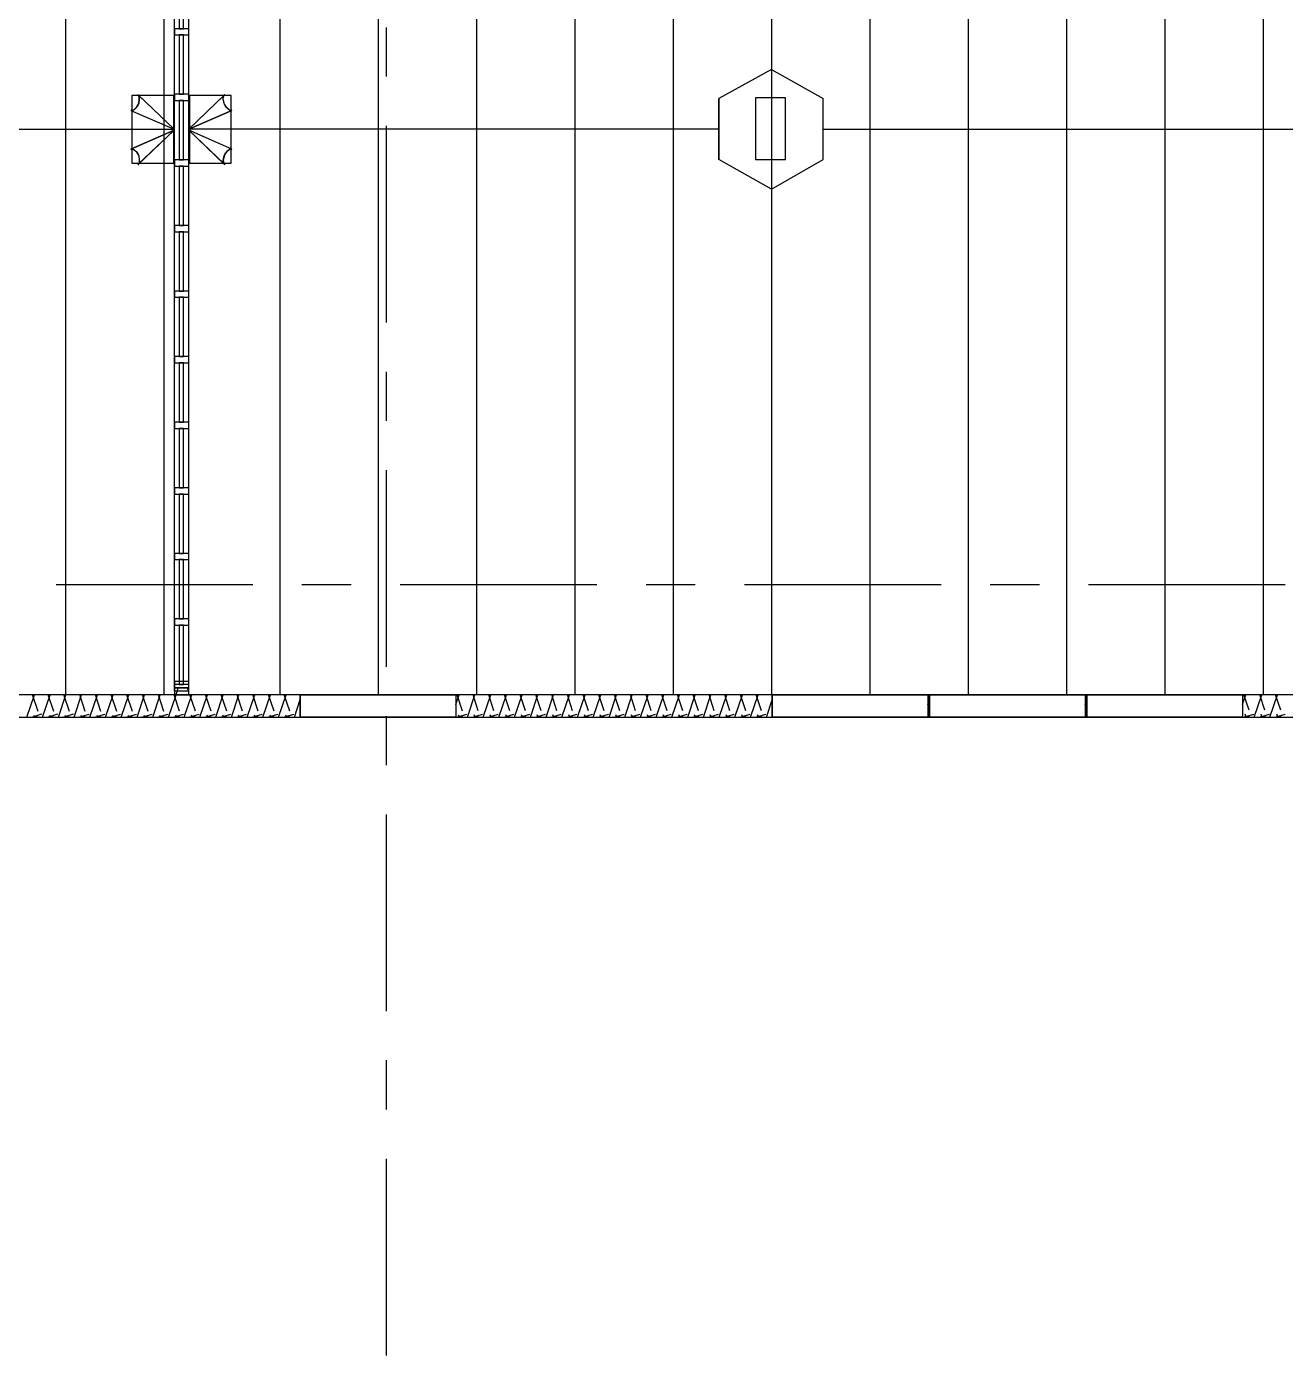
# Model space of a CAD drawing. Extents: x 0 to 3024, y 0 to 2160.
# Drawn here: x 767 to 997.4, y 1177.3 to 1420.4 of the extents above; entities that cross this region are included whole.
import ezdxf

# ---------------------------------------------------------------- set-up
doc = ezdxf.new("R2010")
doc.units = 0
doc.layers.add('CTR-1st_Phase-Structure_S213-THIRD_FLOOR_FRAMING_PLAN', color=7, linetype='CONTINUOUS')

msp = doc.modelspace()

# ---------------------------------------------------------------- linework, layer by layer
at = {"layer": 'CTR-1st_Phase-Structure_S213-THIRD_FLOOR_FRAMING_PLAN', "color": 1}
for points in [[(813.35998, 1566.600015), (813.35998, 1320.660021), (813.35998, 1298.160022)], [(831.359979, 1566.600015), (831.359979, 1320.660021), (831.359979, 1298.160022)], [(849.359979, 1566.600015), (849.359979, 1320.660021), (849.359979, 1298.160022)], [(867.359978, 1566.600015), (867.359978, 1320.660021), (867.359978, 1298.160022)], [(939.359977, 1566.600015), (939.359977, 1320.660021), (939.359977, 1298.160022)], [(957.359976, 1566.600015), (957.359976, 1320.660021), (957.359976, 1298.160022)], [(975.359976, 1566.600015), (975.359976, 1320.660021), (975.359976, 1298.160022)], [(993.359975, 1566.600015), (993.359975, 1320.660021), (993.359975, 1298.160022)], [(774.119981, 1550.880015), (774.119981, 1320.660021), (774.119981, 1298.160022)], [(792.11998, 1550.880015), (792.11998, 1320.660021), (792.11998, 1298.160022)], [(885.359978, 1550.880015), (885.359978, 1320.660021), (885.359978, 1298.160022)], [(903.359977, 1550.880015), (903.359977, 1320.660021), (903.359977, 1298.160022)], [(921.359977, 1550.880015), (921.359977, 1320.660021), (921.359977, 1298.160022)], [(832.859979, 1411.260019), (832.859979, 1420.260018)], [(832.859979, 1366.26002), (832.859979, 1402.260019)], [(832.859979, 1348.26002), (832.859979, 1357.26002)], [(832.859979, 1303.260021), (832.859979, 1339.260021)], [(808.37998, 1318.260021), (772.379981, 1318.260021)], [(826.379979, 1318.260021), (817.37998, 1318.260021)], [(871.379978, 1318.260021), (835.379979, 1318.260021)], [(889.379978, 1318.260021), (880.379978, 1318.260021)], [(934.379977, 1318.260021), (898.379978, 1318.260021)], [(952.379976, 1318.260021), (943.379976, 1318.260021)], [(997.379975, 1318.260021), (961.379976, 1318.260021)], [(832.859979, 1285.260022), (832.859979, 1294.260022)], [(832.859979, 1240.260023), (832.859979, 1276.260022)], [(832.859979, 1222.260023), (832.859979, 1231.260023)], [(832.859979, 1177.260025), (832.859979, 1213.260024)]]:
    msp.add_lwpolyline(points, dxfattribs=at)
at = {"layer": 'CTR-1st_Phase-Structure_S213-THIRD_FLOOR_FRAMING_PLAN', "color": 7}
for points in [[(794.03998, 1419.480019), (794.03998, 1431.480018)], [(796.67998, 1419.480019), (796.67998, 1431.480018)], [(794.03998, 1407.480019), (794.03998, 1419.480019)], [(796.67998, 1407.480019), (796.67998, 1419.480019)], [(903.359977, 1412.580019), (893.699978, 1407.240019), (893.699978, 1396.080019)], [(903.359977, 1412.580019), (912.779977, 1407.240019)], [(793.97998, 1401.660019), (787.31998, 1407.960019)], [(787.61998, 1407.000019), (787.61998, 1407.600019), (787.31998, 1407.960019)], [(796.67998, 1401.660019), (803.27998, 1407.960019)], [(802.97998, 1407.000019), (803.03998, 1407.600019), (803.27998, 1407.960019)], [(786.53998, 1405.140019), (786.95998, 1405.560019)], [(787.01998, 1405.560019), (787.37998, 1406.220019)], [(787.43998, 1406.220019), (787.61998, 1406.940019)], [(794.03998, 1395.480019), (794.03998, 1407.480019)], [(796.67998, 1395.480019), (796.67998, 1407.480019)], [(804.53998, 1405.080019), (804.11998, 1405.140019), (803.63998, 1405.560019), (803.21998, 1406.220019), (803.03998, 1406.940019)], [(903.359977, 1390.680019), (893.699978, 1396.080019), (893.699978, 1407.240019)], [(903.359977, 1390.680019), (912.779977, 1396.080019), (912.779977, 1407.240019)], [(786.05998, 1405.080019), (786.47998, 1405.140019)], [(786.05998, 1405.080019), (793.97998, 1401.660019)], [(804.53998, 1405.080019), (796.67998, 1401.660019)], [(729.539982, 1401.660019), (793.97998, 1401.660019)], [(786.05998, 1398.000019), (793.97998, 1401.480019)], [(793.97998, 1401.480019), (787.31998, 1395.120019)], [(893.699978, 1401.660019), (796.67998, 1401.660019)], [(796.67998, 1401.480019), (803.27998, 1395.120019)], [(804.53998, 1398.000019), (796.67998, 1401.480019)], [(912.779977, 1401.660019), (1010.039975, 1401.660019)], [(786.05998, 1398.000019), (786.47998, 1398.000019)], [(786.53998, 1398.000019), (786.95998, 1397.580019)], [(787.01998, 1397.580019), (787.37998, 1396.920019)], [(787.43998, 1396.860019), (787.61998, 1396.140019), (787.61998, 1395.480019), (787.31998, 1395.120019)], [(802.97998, 1396.140019), (803.03998, 1395.480019), (803.27998, 1395.120019)], [(803.21998, 1396.860019), (803.03998, 1396.140019)], [(804.11998, 1397.940019), (803.63998, 1397.580019), (803.21998, 1396.920019)], [(804.53998, 1398.000019), (804.11998, 1398.000019)], [(794.03998, 1383.480019), (794.03998, 1395.480019)], [(796.67998, 1383.480019), (796.67998, 1395.480019)], [(794.03998, 1371.48002), (794.03998, 1383.480019)], [(796.67998, 1371.48002), (796.67998, 1383.480019)], [(794.03998, 1359.48002), (794.03998, 1371.48002)], [(796.67998, 1359.48002), (796.67998, 1371.48002)], [(794.03998, 1347.48002), (794.03998, 1359.48002)], [(796.67998, 1347.48002), (796.67998, 1359.48002)], [(794.03998, 1335.480021), (794.03998, 1347.48002)], [(796.67998, 1335.480021), (796.67998, 1347.48002)], [(794.03998, 1323.480021), (794.03998, 1335.480021)], [(796.67998, 1323.480021), (796.67998, 1335.480021)], [(794.03998, 1311.480021), (794.03998, 1323.480021)], [(796.67998, 1311.480021), (796.67998, 1323.480021)], [(794.03998, 1298.880022), (794.03998, 1311.480021)], [(796.67998, 1298.880022), (796.67998, 1311.480021)], [(794.03998, 1299.420022), (794.03998, 1298.160022)], [(796.67998, 1298.160022), (796.67998, 1299.420022), (794.03998, 1299.420022)], [(794.03998, 1298.160022), (730.379982, 1298.160022), (730.379982, 1294.020022), (817.07998, 1294.020022), (817.07998, 1298.160022)], [(794.03998, 1298.160022), (796.67998, 1298.160022)], [(817.07998, 1298.160022), (796.67998, 1298.160022)], [(817.07998, 1298.160022), (845.579979, 1298.160022)], [(817.07998, 1298.160022), (817.07998, 1294.020022)], [(845.579979, 1298.160022), (845.579979, 1294.020022)], [(903.479977, 1298.160022), (931.979977, 1298.160022)], [(903.479977, 1298.160022), (903.479977, 1294.020022)], [(931.979977, 1298.160022), (931.979977, 1294.020022)], [(932.279977, 1298.160022), (960.779976, 1298.160022)], [(932.279977, 1298.160022), (932.279977, 1294.020022)], [(960.779976, 1298.160022), (960.779976, 1294.020022)], [(961.079976, 1298.160022), (989.579975, 1298.160022)], [(961.079976, 1298.160022), (961.079976, 1294.020022)], [(989.579975, 1298.160022), (989.579975, 1294.020022)], [(845.579979, 1294.020022), (817.07998, 1294.020022)], [(931.979977, 1294.020022), (903.479977, 1294.020022)], [(960.779976, 1294.020022), (932.279977, 1294.020022)], [(989.579975, 1294.020022), (961.079976, 1294.020022)]]:
    msp.add_lwpolyline(points, dxfattribs=at)
for points in [[(794.93998, 1430.880018), (794.93998, 1420.020018), (795.71998, 1420.020018), (795.71998, 1430.880018)], [(794.03998, 1420.020018), (794.03998, 1418.880019), (796.67998, 1418.880019), (796.67998, 1420.020018)], [(794.93998, 1418.880019), (794.93998, 1408.020019), (795.71998, 1408.020019), (795.71998, 1418.880019)], [(794.03998, 1408.020019), (794.03998, 1406.880019), (796.67998, 1406.880019), (796.67998, 1408.020019)], [(793.97998, 1401.660019), (787.55998, 1407.780019), (787.61998, 1407.600019), (787.61998, 1407.420019), (787.61998, 1407.180019), (787.61998, 1406.880019), (787.55998, 1406.640019), (787.49998, 1406.340019), (787.37998, 1406.100019), (787.19998, 1405.860019), (787.07998, 1405.620019), (786.89998, 1405.440019), (786.71998, 1405.260019), (786.53998, 1405.140019), (786.35998, 1405.080019), (786.23998, 1405.080019), (786.05998, 1405.080019)], [(786.23998, 1407.780019), (786.23998, 1395.420019), (793.91998, 1395.420019), (793.91998, 1407.780019)], [(794.93998, 1406.880019), (794.93998, 1396.020019), (795.71998, 1396.020019), (795.71998, 1406.880019)], [(796.67998, 1401.660019), (804.53998, 1405.080019), (804.41998, 1405.080019), (804.23998, 1405.080019), (804.11998, 1405.140019), (803.93998, 1405.260019), (803.75998, 1405.440019), (803.57998, 1405.620019), (803.39998, 1405.860019), (803.27998, 1406.100019), (803.15998, 1406.340019), (803.09998, 1406.640019), (803.03998, 1406.880019), (802.97998, 1407.180019), (802.97998, 1407.420019), (803.03998, 1407.600019), (803.09998, 1407.780019)], [(796.79998, 1407.780019), (796.79998, 1395.420019), (804.41998, 1395.420019), (804.41998, 1407.780019)], [(900.419977, 1407.360019), (900.419977, 1396.080019), (905.879977, 1396.080019), (905.879977, 1407.360019)], [(793.97998, 1401.480019), (786.05998, 1398.000019), (786.23998, 1398.060019), (786.35998, 1398.060019), (786.53998, 1397.940019), (786.71998, 1397.820019), (786.89998, 1397.700019), (787.07998, 1397.520019), (787.19998, 1397.280019), (787.37998, 1397.040019), (787.49998, 1396.740019), (787.55998, 1396.500019), (787.61998, 1396.200019), (787.61998, 1395.960019), (787.61998, 1395.720019), (787.61998, 1395.540019), (787.55998, 1395.360019)], [(796.67998, 1401.480019), (803.09998, 1395.360019), (803.03998, 1395.540019), (802.97998, 1395.720019), (802.97998, 1395.960019), (803.03998, 1396.200019), (803.09998, 1396.500019), (803.15998, 1396.740019), (803.27998, 1397.040019), (803.39998, 1397.280019), (803.57998, 1397.520019), (803.75998, 1397.700019), (803.93998, 1397.820019), (804.11998, 1397.940019), (804.23998, 1398.060019), (804.41998, 1398.060019), (804.53998, 1398.000019)], [(794.03998, 1396.020019), (794.03998, 1394.880019), (796.67998, 1394.880019), (796.67998, 1396.020019)], [(794.93998, 1394.880019), (794.93998, 1384.020019), (795.71998, 1384.020019), (795.71998, 1394.880019)], [(794.03998, 1384.020019), (794.03998, 1382.880019), (796.67998, 1382.880019), (796.67998, 1384.020019)], [(794.93998, 1382.880019), (794.93998, 1372.02002), (795.71998, 1372.02002), (795.71998, 1382.880019)], [(794.03998, 1372.02002), (794.03998, 1370.88002), (796.67998, 1370.88002), (796.67998, 1372.02002)], [(794.93998, 1370.88002), (794.93998, 1360.02002), (795.71998, 1360.02002), (795.71998, 1370.88002)], [(794.03998, 1360.02002), (794.03998, 1358.88002), (796.67998, 1358.88002), (796.67998, 1360.02002)], [(794.93998, 1358.88002), (794.93998, 1348.02002), (795.71998, 1348.02002), (795.71998, 1358.88002)], [(794.03998, 1348.02002), (794.03998, 1346.88002), (796.67998, 1346.88002), (796.67998, 1348.02002)], [(794.93998, 1346.88002), (794.93998, 1336.020021), (795.71998, 1336.020021), (795.71998, 1346.88002)], [(794.03998, 1336.020021), (794.03998, 1334.880021), (796.67998, 1334.880021), (796.67998, 1336.020021)], [(794.93998, 1334.880021), (794.93998, 1324.020021), (795.71998, 1324.020021), (795.71998, 1334.880021)], [(794.03998, 1324.020021), (794.03998, 1322.880021), (796.67998, 1322.880021), (796.67998, 1324.020021)], [(794.93998, 1322.880021), (794.93998, 1312.020021), (795.71998, 1312.020021), (795.71998, 1322.880021)], [(794.03998, 1312.020021), (794.03998, 1310.880021), (796.67998, 1310.880021), (796.67998, 1312.020021)], [(794.93998, 1310.880021), (794.93998, 1300.020021), (795.71998, 1300.020021), (795.71998, 1310.880021)], [(794.03998, 1300.560021), (794.03998, 1299.420022), (796.67998, 1299.420022), (796.67998, 1300.560021)], [(794.03998, 1300.020021), (794.03998, 1298.880022), (796.67998, 1298.880022), (796.67998, 1300.020021)], [(794.03998, 1299.420022), (794.03998, 1298.160022), (796.67998, 1298.160022), (796.67998, 1299.420022)], [(646.499984, 1298.160022), (646.499984, 1294.020022), (1641.479959, 1294.020022), (1641.479959, 1298.160022)], [(903.479977, 1298.160022), (845.579979, 1298.160022), (845.579979, 1294.020022), (903.479977, 1294.020022)], [(932.279977, 1298.160022), (931.979977, 1298.160022), (931.979977, 1294.020022), (932.279977, 1294.020022)], [(961.079976, 1298.160022), (960.779976, 1298.160022), (960.779976, 1294.020022), (961.079976, 1294.020022)], [(1047.479974, 1298.160022), (989.579975, 1298.160022), (989.579975, 1294.020022), (1047.479974, 1294.020022)]]:
    msp.add_lwpolyline(points, close=True, dxfattribs=at)
at = {"layer": 'CTR-1st_Phase-Structure_S213-THIRD_FLOOR_FRAMING_PLAN', "color": 2}
for points in [[(794.33998, 1298.160022), (794.75998, 1299.420022)], [(796.67998, 1298.760022), (796.43998, 1299.420022)], [(767.039981, 1294.020022), (768.419981, 1298.160022)], [(769.079981, 1295.100022), (768.059981, 1298.160022)], [(769.919981, 1294.020022), (771.299981, 1298.160022)], [(771.959981, 1295.100022), (770.939981, 1298.160022)], [(772.799981, 1294.020022), (774.179981, 1298.160022)], [(774.839981, 1295.100022), (773.819981, 1298.160022)], [(775.679981, 1294.020022), (777.059981, 1298.160022)], [(777.719981, 1295.100022), (776.699981, 1298.160022)], [(778.559981, 1294.020022), (779.939981, 1298.160022)], [(780.59998, 1295.100022), (779.579981, 1298.160022)], [(781.43998, 1294.020022), (782.81998, 1298.160022)], [(783.47998, 1295.100022), (782.45998, 1298.160022)], [(784.31998, 1294.020022), (785.69998, 1298.160022)], [(786.35998, 1295.100022), (785.33998, 1298.160022)], [(787.19998, 1294.020022), (788.57998, 1298.160022)], [(789.23998, 1295.100022), (788.21998, 1298.160022)], [(790.07998, 1294.020022), (791.45998, 1298.160022)], [(792.11998, 1295.100022), (791.09998, 1298.160022)], [(792.95998, 1294.020022), (794.33998, 1298.160022)], [(794.99998, 1295.160022), (793.97998, 1298.160022)], [(795.83998, 1294.020022), (797.21998, 1298.160022)], [(797.87998, 1295.160022), (796.85998, 1298.160022)], [(798.71998, 1294.020022), (800.09998, 1298.160022)], [(800.75998, 1295.160022), (799.73998, 1298.160022)], [(801.59998, 1294.020022), (802.97998, 1298.160022)], [(803.63998, 1295.160022), (802.61998, 1298.160022)], [(804.47998, 1294.020022), (805.85998, 1298.160022)], [(806.51998, 1295.160022), (805.49998, 1298.160022)], [(807.35998, 1294.020022), (808.73998, 1298.160022)], [(809.39998, 1295.160022), (808.37998, 1298.160022)], [(810.23998, 1294.020022), (811.61998, 1298.160022)], [(812.27998, 1295.160022), (811.25998, 1298.160022)], [(813.11998, 1294.020022), (814.49998, 1298.160022)], [(815.15998, 1295.160022), (814.13998, 1298.160022)], [(815.99998, 1294.020022), (817.07998, 1297.260022)], [(817.07998, 1297.980022), (817.01998, 1298.160022)], [(845.579979, 1296.360022), (846.179979, 1298.160022)], [(846.779979, 1295.160022), (845.819979, 1298.160022)], [(847.679979, 1294.020022), (849.059979, 1298.160022)], [(849.659979, 1295.220022), (848.699979, 1298.160022)], [(850.559979, 1294.020022), (851.939979, 1298.160022)], [(852.539979, 1295.220022), (851.579979, 1298.160022)], [(853.439979, 1294.020022), (854.819979, 1298.160022)], [(855.419979, 1295.220022), (854.459979, 1298.160022)], [(856.319979, 1294.020022), (857.699979, 1298.160022)], [(858.299979, 1295.220022), (857.339979, 1298.160022)], [(859.199979, 1294.020022), (860.579978, 1298.160022)], [(861.179978, 1295.220022), (860.219978, 1298.160022)], [(862.079978, 1294.020022), (863.459978, 1298.160022)], [(864.059978, 1295.220022), (863.099978, 1298.160022)], [(864.959978, 1294.020022), (866.339978, 1298.160022)], [(866.939978, 1295.220022), (865.979978, 1298.160022)], [(867.839978, 1294.020022), (869.219978, 1298.160022)], [(869.819978, 1295.220022), (868.859978, 1298.160022)], [(870.719978, 1294.020022), (872.099978, 1298.160022)], [(872.699978, 1295.220022), (871.739978, 1298.160022)], [(873.599978, 1294.020022), (874.979978, 1298.160022)], [(875.579978, 1295.220022), (874.619978, 1298.160022)], [(876.479978, 1294.020022), (877.859978, 1298.160022)], [(878.459978, 1295.220022), (877.499978, 1298.160022)], [(879.359978, 1294.020022), (880.739978, 1298.160022)], [(881.339978, 1295.220022), (880.379978, 1298.160022)], [(882.239978, 1294.020022), (883.619978, 1298.160022)], [(884.219978, 1295.220022), (883.259978, 1298.160022)], [(885.119978, 1294.020022), (886.499978, 1298.160022)], [(887.099978, 1295.220022), (886.139978, 1298.160022)], [(887.999978, 1294.020022), (889.379978, 1298.160022)], [(889.979978, 1295.220022), (889.019978, 1298.160022)], [(890.879978, 1294.020022), (892.259978, 1298.160022)], [(892.859978, 1295.220022), (891.899978, 1298.160022)], [(893.759978, 1294.020022), (895.139978, 1298.160022)], [(895.739978, 1295.220022), (894.779978, 1298.160022)], [(896.639978, 1294.020022), (898.019978, 1298.160022)], [(898.619978, 1295.220022), (897.659978, 1298.160022)], [(899.519978, 1294.020022), (900.899977, 1298.160022)], [(901.499977, 1295.220022), (900.539977, 1298.160022)], [(902.399977, 1294.020022), (903.479977, 1297.200022)], [(903.479977, 1297.980022), (903.419977, 1298.160022)], [(931.979977, 1296.360022), (932.279977, 1297.200022)], [(932.279977, 1297.980022), (932.219977, 1298.160022)], [(960.779976, 1296.360022), (961.079976, 1297.200022)], [(961.079976, 1297.980022), (961.019976, 1298.160022)], [(989.579975, 1296.360022), (990.179975, 1298.160022)], [(990.779975, 1295.340022), (989.819975, 1298.160022)], [(991.679975, 1294.020022), (993.059975, 1298.160022)], [(993.659975, 1295.340022), (992.699975, 1298.160022)], [(994.559975, 1294.020022), (995.939975, 1298.160022)], [(996.539975, 1295.340022), (995.579975, 1298.160022)], [(767.939981, 1294.020022), (769.799981, 1294.680022), (769.799981, 1294.680022)], [(768.479981, 1294.020022), (768.359981, 1294.380022)], [(769.079981, 1294.020022), (768.419981, 1294.260022), (768.419981, 1294.260022)], [(770.819981, 1294.020022), (772.679981, 1294.680022), (772.679981, 1294.680022)], [(771.359981, 1294.020022), (771.239981, 1294.380022)], [(771.959981, 1294.020022), (771.299981, 1294.260022), (771.299981, 1294.260022)], [(773.699981, 1294.020022), (775.559981, 1294.680022), (775.559981, 1294.680022)], [(774.239981, 1294.020022), (774.119981, 1294.380022)], [(774.839981, 1294.020022), (774.179981, 1294.260022), (774.179981, 1294.260022)], [(776.579981, 1294.020022), (778.439981, 1294.620022), (778.439981, 1294.620022)], [(777.119981, 1294.020022), (776.999981, 1294.380022)], [(777.719981, 1294.020022), (777.059981, 1294.260022), (777.059981, 1294.260022)], [(779.459981, 1294.020022), (781.31998, 1294.620022), (781.31998, 1294.620022)], [(779.99998, 1294.020022), (779.879981, 1294.380022)], [(780.59998, 1294.020022), (779.939981, 1294.260022), (779.939981, 1294.260022)], [(782.33998, 1294.020022), (784.19998, 1294.620022), (784.19998, 1294.620022)], [(782.87998, 1294.020022), (782.75998, 1294.380022)], [(783.47998, 1294.020022), (782.81998, 1294.260022), (782.81998, 1294.260022)], [(785.21998, 1294.020022), (787.07998, 1294.620022), (787.07998, 1294.620022)], [(785.75998, 1294.020022), (785.63998, 1294.380022)], [(786.35998, 1294.020022), (785.69998, 1294.260022), (785.69998, 1294.260022)], [(788.09998, 1294.020022), (789.95998, 1294.620022), (789.95998, 1294.620022)], [(788.63998, 1294.020022), (788.51998, 1294.380022)], [(789.23998, 1294.020022), (788.57998, 1294.260022), (788.57998, 1294.260022)], [(790.97998, 1294.020022), (792.83998, 1294.620022), (792.83998, 1294.620022)], [(791.51998, 1294.020022), (791.39998, 1294.380022)], [(792.11998, 1294.020022), (791.45998, 1294.260022), (791.45998, 1294.260022)], [(793.85998, 1294.020022), (795.71998, 1294.620022), (795.71998, 1294.620022)], [(794.39998, 1294.020022), (794.27998, 1294.440022)], [(794.99998, 1294.020022), (794.33998, 1294.260022), (794.33998, 1294.260022)], [(796.73998, 1294.020022), (798.59998, 1294.620022), (798.59998, 1294.620022)], [(797.27998, 1294.020022), (797.15998, 1294.440022)], [(797.87998, 1294.020022), (797.21998, 1294.260022), (797.21998, 1294.260022)], [(799.61998, 1294.020022), (801.47998, 1294.620022), (801.47998, 1294.620022)], [(800.15998, 1294.020022), (800.03998, 1294.440022)], [(800.75998, 1294.020022), (800.09998, 1294.260022), (800.09998, 1294.260022)], [(802.49998, 1294.020022), (804.35998, 1294.620022), (804.35998, 1294.620022)], [(803.03998, 1294.020022), (802.91998, 1294.440022)], [(803.63998, 1294.020022), (802.97998, 1294.260022), (802.97998, 1294.260022)], [(805.37998, 1294.020022), (807.23998, 1294.620022), (807.23998, 1294.620022)], [(805.91998, 1294.020022), (805.79998, 1294.440022)], [(806.51998, 1294.020022), (805.85998, 1294.260022), (805.85998, 1294.260022)], [(808.25998, 1294.020022), (810.11998, 1294.620022), (810.11998, 1294.620022)], [(808.79998, 1294.020022), (808.67998, 1294.440022)], [(809.39998, 1294.020022), (808.73998, 1294.260022), (808.73998, 1294.260022)], [(811.13998, 1294.020022), (812.99998, 1294.620022), (812.99998, 1294.620022)], [(811.67998, 1294.020022), (811.55998, 1294.440022)], [(812.27998, 1294.020022), (811.61998, 1294.260022), (811.61998, 1294.260022)], [(814.01998, 1294.020022), (815.87998, 1294.620022), (815.87998, 1294.620022)], [(814.55998, 1294.020022), (814.43998, 1294.440022)], [(815.15998, 1294.020022), (814.49998, 1294.260022), (814.49998, 1294.260022)], [(816.89998, 1294.020022), (817.07998, 1294.080022)], [(845.699979, 1294.020022), (847.559979, 1294.620022), (847.559979, 1294.620022)], [(846.239979, 1294.020022), (846.059979, 1294.440022)], [(846.839979, 1294.020022), (846.179979, 1294.260022), (846.179979, 1294.260022)], [(848.639979, 1294.020022), (850.439979, 1294.620022), (850.439979, 1294.620022)], [(849.119979, 1294.020022), (848.939979, 1294.500022)], [(849.719979, 1294.020022), (849.059979, 1294.260022), (849.059979, 1294.260022)], [(851.519979, 1294.020022), (853.319979, 1294.620022), (853.319979, 1294.620022)], [(851.999979, 1294.020022), (851.819979, 1294.500022)], [(852.599979, 1294.020022), (851.999979, 1294.260022), (851.999979, 1294.260022)], [(854.399979, 1294.020022), (856.199979, 1294.620022), (856.199979, 1294.620022)], [(854.879979, 1294.020022), (854.699979, 1294.500022)], [(855.479979, 1294.020022), (854.879979, 1294.260022), (854.879979, 1294.260022)], [(857.279979, 1294.020022), (859.079979, 1294.620022), (859.079979, 1294.620022)], [(857.759979, 1294.020022), (857.579979, 1294.500022)], [(858.359979, 1294.020022), (857.759979, 1294.260022), (857.759979, 1294.260022)], [(860.159978, 1294.020022), (861.959978, 1294.620022), (861.959978, 1294.620022)], [(860.639978, 1294.020022), (860.459978, 1294.500022)], [(861.239978, 1294.020022), (860.639978, 1294.260022), (860.639978, 1294.260022)], [(863.039978, 1294.020022), (864.839978, 1294.620022), (864.839978, 1294.620022)], [(863.519978, 1294.020022), (863.339978, 1294.500022)], [(864.119978, 1294.020022), (863.519978, 1294.260022), (863.519978, 1294.260022)], [(865.919978, 1294.020022), (867.719978, 1294.620022), (867.719978, 1294.620022)], [(866.399978, 1294.020022), (866.219978, 1294.500022)], [(866.999978, 1294.020022), (866.399978, 1294.260022), (866.399978, 1294.260022)], [(868.799978, 1294.020022), (870.599978, 1294.620022), (870.599978, 1294.620022)], [(869.279978, 1294.020022), (869.099978, 1294.500022)], [(869.879978, 1294.020022), (869.279978, 1294.260022), (869.279978, 1294.260022)], [(871.679978, 1294.020022), (873.479978, 1294.620022), (873.479978, 1294.620022)], [(872.159978, 1294.020022), (871.979978, 1294.500022)], [(872.759978, 1294.020022), (872.159978, 1294.260022), (872.159978, 1294.260022)], [(874.559978, 1294.020022), (876.359978, 1294.620022), (876.359978, 1294.620022)], [(875.039978, 1294.020022), (874.859978, 1294.500022)], [(875.639978, 1294.020022), (875.039978, 1294.260022), (875.039978, 1294.260022)], [(877.439978, 1294.020022), (879.239978, 1294.620022), (879.239978, 1294.620022)], [(877.919978, 1294.020022), (877.739978, 1294.500022)], [(878.519978, 1294.020022), (877.919978, 1294.260022), (877.919978, 1294.260022)], [(880.319978, 1294.020022), (882.119978, 1294.620022), (882.119978, 1294.620022)], [(880.799978, 1294.020022), (880.619978, 1294.500022)], [(881.399978, 1294.020022), (880.799978, 1294.260022), (880.799978, 1294.260022)], [(883.199978, 1294.020022), (884.999978, 1294.620022), (884.999978, 1294.620022)], [(883.679978, 1294.020022), (883.499978, 1294.500022)], [(884.279978, 1294.020022), (883.679978, 1294.260022), (883.679978, 1294.260022)], [(886.079978, 1294.020022), (887.879978, 1294.620022), (887.879978, 1294.620022)], [(886.559978, 1294.020022), (886.379978, 1294.500022)], [(887.159978, 1294.020022), (886.559978, 1294.260022), (886.559978, 1294.260022)], [(888.959978, 1294.020022), (890.759978, 1294.620022), (890.759978, 1294.620022)], [(889.439978, 1294.020022), (889.259978, 1294.500022)], [(890.039978, 1294.020022), (889.439978, 1294.260022), (889.439978, 1294.260022)], [(891.839978, 1294.020022), (893.639978, 1294.620022), (893.639978, 1294.620022)], [(892.319978, 1294.020022), (892.139978, 1294.500022)], [(892.919978, 1294.020022), (892.319978, 1294.260022), (892.319978, 1294.260022)], [(894.719978, 1294.020022), (896.519978, 1294.620022), (896.519978, 1294.620022)], [(895.199978, 1294.020022), (895.019978, 1294.500022)], [(895.799978, 1294.020022), (895.199978, 1294.260022), (895.199978, 1294.260022)], [(897.599978, 1294.020022), (899.399978, 1294.620022), (899.399978, 1294.620022)], [(898.079978, 1294.020022), (897.899978, 1294.500022)], [(898.679978, 1294.020022), (898.079978, 1294.260022), (898.079978, 1294.260022)], [(900.479977, 1294.020022), (902.279977, 1294.620022), (902.279977, 1294.620022)], [(900.959977, 1294.020022), (900.779977, 1294.500022)], [(901.559977, 1294.020022), (900.959977, 1294.260022), (900.959977, 1294.260022)], [(903.359977, 1294.020022), (903.479977, 1294.080022)], [(932.159977, 1294.020022), (932.279977, 1294.080022)], [(960.959976, 1294.020022), (961.079976, 1294.080022)], [(989.759975, 1294.020022), (991.619975, 1294.620022), (991.619975, 1294.620022)], [(990.239975, 1294.020022), (990.059975, 1294.620022)], [(990.899975, 1294.020022), (990.239975, 1294.260022), (990.239975, 1294.260022)], [(992.639975, 1294.020022), (994.499975, 1294.620022), (994.499975, 1294.620022)], [(993.119975, 1294.020022), (992.939975, 1294.620022)], [(993.779975, 1294.020022), (993.119975, 1294.260022), (993.119975, 1294.260022)], [(995.519975, 1294.020022), (997.379975, 1294.620022), (997.379975, 1294.620022)], [(995.999975, 1294.020022), (995.819975, 1294.620022)], [(996.659975, 1294.020022), (995.999975, 1294.260022), (995.999975, 1294.260022)]]:
    msp.add_lwpolyline(points, dxfattribs=at)

doc.saveas('drawing.dxf')
